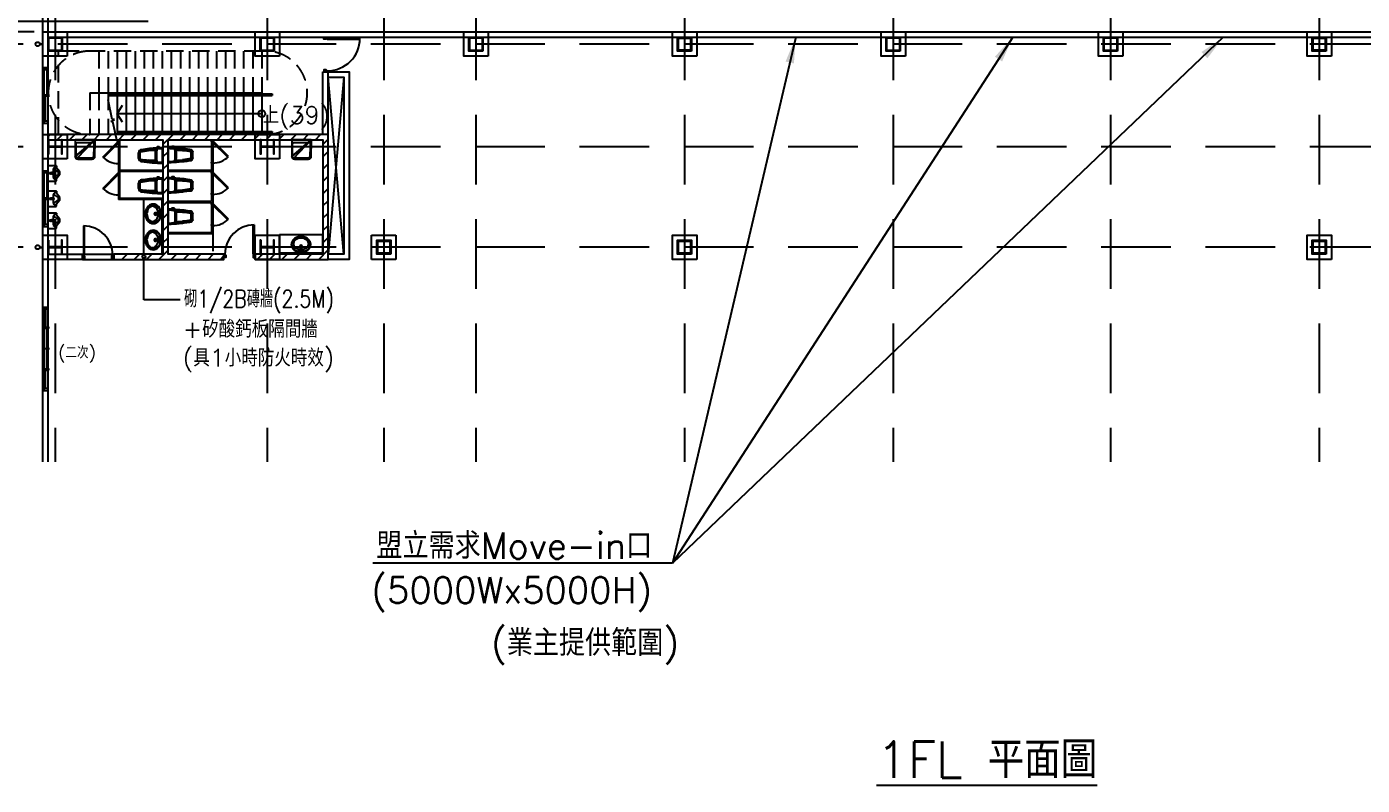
# Model space of a CAD drawing. Extents: x 0 to 210250, y -124674 to 148500.
# Drawn here: x 38966 to 77372, y 53700 to 75511 of the extents above; entities that cross this region are included whole.
import ezdxf

# ---------------------------------------------------------------- set-up
doc = ezdxf.new("R2010")
doc.units = 0
doc.header["$LTSCALE"] = 400
doc.header["$PDSIZE"] = 2
for name, pattern in [('CEN', [17, 15, -1, 0, -1]), ('HIDDEN', [9.525, 6.35, -3.175]), ('HIDDEN2', [0.1875, 0.125, -0.0625]), ('HIDDENX2', [0.75, 0.5, -0.25])]:
    doc.linetypes.add(name, pattern=pattern)
doc.layers.get('0').update_dxf_attribs({"linetype": 'CONTINUOUS'})
doc.layers.get('DEFPOINTS').update_dxf_attribs({"linetype": 'CONTINUOUS'})
for name, color, linetype in [('BFRAME', 6, 'CONTINUOUS'), ('CENTER', 6, 'CEN'), ('COLUMN', 1, 'CONTINUOUS'), ('DE-DOOR', 5, 'CONTINUOUS'), ('DIM', 2, 'CONTINUOUS'), ('DOOR', 3, 'CONTINUOUS'), ('DTOILET', 4, 'CONTINUOUS'), ('NOTE', 6, 'CONTINUOUS'), ('PAINT', 3, 'CONTINUOUS'), ('SECOND', 6, 'CONTINUOUS'), ('STAIR', 3, 'CONTINUOUS'), ('TEXT', 3, 'CONTINUOUS'), ('TOILET', 5, 'CONTINUOUS'), ('WALL', 2, 'CONTINUOUS'), ('WALL2', 6, 'CONTINUOUS'), ('WINDOW', 3, 'CONTINUOUS'), ('WINDOWP', 4, 'CONTINUOUS')]:
    doc.layers.add(name, color=color, linetype=linetype)
doc.styles.add('AEH', font='SIMPLEX', dxfattribs={"bigfont": 'AE.SHX'})
doc.styles.add('CHINA', font='romans.shx', dxfattribs={"bigfont": 'chineset.shx'})
doc.styles.add('CHINESET', font='romans.shx', dxfattribs={"bigfont": 'chineset.shx'})
doc.styles.add('ROMANS', font='romans.shx', dxfattribs={"width": 0.8})
doc.styles.get("Standard").update_dxf_attribs({"font": 'ISOCP.SHX', "bigfont": 'CHINESET.SHX'})
doc.dimstyles.new('AM_ISO', dxfattribs={"dimscale": 300, "dimtxt": 3.5, "dimasz": 3.5, "dimexe": 1, "dimexo": 1, "dimgap": 1.5, "dimtad": 1, "dimdsep": 46, "dimtxsty": 'Standard', "dimcen": 0, "dimclrd": 256, "dimclre": 256, "dimclrt": 256, "dimadec": 0, "dimazin": 2, "dimtp": 0.1, "dimtm": 0.1, "dimtfac": 0.71, "dimtmove": 0, "dimatfit": 3, "dimfxl": 0, "dimlwd": -1, "dimlwe": -1, "dimarcsym": 0})
doc.dimstyles.new('AM_ISO$7', dxfattribs={"dimscale": 300, "dimtxt": 3.5, "dimasz": 3.5, "dimexe": 1, "dimexo": 1, "dimgap": 1.5, "dimtad": 1, "dimdsep": 46, "dimtxsty": 'Standard', "dimcen": 0, "dimclrd": 256, "dimclre": 256, "dimclrt": 256, "dimadec": 0, "dimazin": 2, "dimtp": 0.1, "dimtm": 0.1, "dimtfac": 0.71, "dimtmove": 0, "dimatfit": 3, "dimfxl": 0, "dimlwd": -1, "dimlwe": -1, "dimarcsym": 0})

# ---------------------------------------------------------------- blocks, each defined once
blk = doc.blocks.new('*D104')
at = {"layer": 'DEFPOINTS', "color": 0, "transparency": 16777216}
for p in [(42709, 75661), (33651, 75361), (39434, 75361)]:
    blk.add_point(p, dxfattribs=at)
at = {"layer": 'DIM', "linetype": 'ByBlock', "transparency": 16777216}
for p, q in [((33651, 76411), (33651, 77161)), ((42459, 75661), (33401, 75661)), ((33651, 75661), (33651, 75361)), ((39184, 75361), (33401, 75361)), ((33651, 74611), (33651, 71126))]:
    blk.add_line(p, q, dxfattribs=at)
at = {"layer": 'DIM', "transparency": 16777216}
for points in [[(33526, 76411), (33776, 76411), (33651, 75661)], [(33526, 74611), (33776, 74611), (33651, 75361)]]:
    blk.add_solid(points, dxfattribs=at)
at = {"layer": 'DIM', "transparency": 16777216, "insert": (32854, 72493), "char_height": 750, "attachment_point": 5, "rotation": 90, "style": 'ROMANS'}
blk.add_mtext('(300)', dxfattribs=at)
blk = doc.blocks.new('T011-A')
at = {"layer": 'DTOILET'}
for p, q in [((21.7, -1.6), (21.7, 0)), ((23.3, 0), (23.3, -1.6)), ((4, -20.5), (0, -20.5)), ((4, -20.5), (8, -15.7)), ((4, -23.5), (4, -20.5)), ((8.9, -15), (19.3, -30)), ((34.7, -14.6), (10.3, -14.6)), ((19.3, -30), (25.8, -30)), ((21.1, -10), (21.1, -11.6)), ((21.1, -11.6), (24.2, -11.6)), ((21.5, -11.6), (21.5, -10.2)), ((21.5, -12.9), (21.5, -11.6)), ((23.7, -12.9), (21.5, -12.9)), ((23.3, -1.4), (21.7, -1.4)), ((23.3, -1.6), (21.7, -1.6)), ((23.3, -3.4), (21.7, -3.4)), ((21.7, -3.4), (21.7, -5.7)), ((21.7, -3.7), (23.3, -3.7)), ((21.8, -12.9), (21.8, -11.6)), ((22, -3.4), (22, -1.6)), ((22, -10.4), (22, -11.6)), ((22.3, -11.6), (22.3, -12.9)), ((22.6, -11.6), (22.6, -10.5)), ((22.8, -12.9), (22.8, -11.6)), ((23, -1.6), (23, -3.4)), ((23.2, -10.4), (23.2, -11.6)), ((23.3, -5.7), (23.3, -3.4)), ((23.4, -12.9), (23.4, -11.6)), ((23.7, -11.6), (23.7, -10.1)), ((23.7, -11.6), (23.7, -12.9)), ((24.2, -11.6), (24.2, -9.8)), ((25.8, -30), (36.2, -15)), ((41, -20.5), (37, -15.7)), ((41, -23.5), (41, -20.5)), ((41, -20.5), (45, -20.5))]:
    blk.add_line(p, q, dxfattribs=at)
for radius in [2.44, 1.05]:
    blk.add_circle((22.5, -8), radius, dxfattribs=at)
for centre, radius, start, end in [((10.3, -17.6), 3, 90, 139.9794), ((22.5, -14.6), 2.6, 180.1003, 359.8997), ((22.5, -14.6), 1.38, 180.1887, 359.8113), ((34.7, -17.6), 3, 40.0206, 90)]:
    blk.add_arc(centre, radius, start, end, dxfattribs=at)
at = {"layer": 'TOILET'}
for p, q in [((0, 0), (0, -22.5)), ((0, 0), (45, 0)), ((45, 0), (45, -22.5)), ((1, -23.5), (4, -23.5)), ((4.5, -23.1), (4, -23.5)), ((18.5, -33), (5.7, -23.2)), ((18.5, -33), (26.6, -33)), ((26.6, -33), (39.3, -23.2)), ((40.4, -23.1), (41, -23.5)), ((44, -23.5), (41, -23.5))]:
    blk.add_line(p, q, dxfattribs=at)
for centre, start, end in [((1, -22.5), 180, 270), ((5.1, -24), 52.5266, 121.5331), ((39.9, -24), 58.4311, 127.6526), ((44, -22.5), 270, 0)]:
    blk.add_arc(centre, 1, start, end, dxfattribs=at)
blk = doc.blocks.new('*U172')
at = {"layer": 'DE-DOOR', "linetype": 'Continuous'}
for points in [[(5, 50), (5, 47), (2, 47), (2, 44), (-5, 44), (-5, 50)], [(5, -50), (5, -47), (2, -47), (2, -44), (-5, -44), (-5, -50)]]:
    blk.add_lwpolyline(points, close=True, dxfattribs=at)
at = {"layer": 'DOOR', "linetype": 'Continuous'}
for p, q in [((99, 47), (5, 47)), ((5, 47), (5, 44)), ((5, 44), (99, 44))]:
    blk.add_line(p, q, dxfattribs=at)
blk.add_arc((5, 47), 94, 270, 0, dxfattribs=at)
at = {"layer": 'WALL', "linetype": 'Continuous'}
for p, q in [((-7.5, 50), (7.5, 50)), ((-7.5, -50), (7.5, -50))]:
    blk.add_line(p, q, dxfattribs=at)
blk = doc.blocks.new('*U173')
at = {"layer": 'WALL', "linetype": 'Continuous'}
for p, q in [((-7.5, 80), (7.5, 80)), ((-7.5, -80), (7.5, -80))]:
    blk.add_line(p, q, dxfattribs=at)
at = {"layer": 'WINDOW', "linetype": 'Continuous'}
for p, q in [((-4.5, -80), (-4.5, 80)), ((7.5, 74), (-4.5, 74)), ((3.5, 74), (3.5, -4)), ((11.5, 0), (-8.5, 0)), ((-0.5, -74), (-0.5, 4)), ((7.5, -74), (-4.5, -74))]:
    blk.add_line(p, q, dxfattribs=at)
at = {"layer": 'WINDOWP', "linetype": 'Continuous'}
for p, q in [((-7.5, -80), (-7.5, 80)), ((7.5, -80), (7.5, 80))]:
    blk.add_line(p, q, dxfattribs=at)
blk = doc.blocks.new('*U174')
at = {"layer": 'WALL', "linetype": 'Continuous'}
for p, q in [((-7.5, 80), (7.5, 80)), ((-7.5, -80), (7.5, -80))]:
    blk.add_line(p, q, dxfattribs=at)
at = {"layer": 'WINDOW', "linetype": 'Continuous'}
for p, q in [((-4.5, -80), (-4.5, 80)), ((7.5, 74), (-4.5, 74)), ((3.5, 74), (3.5, -4)), ((11.5, 0), (-8.5, 0)), ((-0.5, -74), (-0.5, 4)), ((7.5, -74), (-4.5, -74))]:
    blk.add_line(p, q, dxfattribs=at)
at = {"layer": 'WINDOWP', "linetype": 'Continuous'}
for p, q in [((-7.5, -80), (-7.5, 80)), ((7.5, -80), (7.5, 80))]:
    blk.add_line(p, q, dxfattribs=at)
blk = doc.blocks.new('T007-A')
at = {"layer": 'DTOILET'}
for p, q in [((1.2, 40.5), (0.2, 43.4)), ((1, 39.9), (1, 3)), ((17.8, 40), (20, 42.1)), ((21.8, 39.9), (42, 39.1)), ((21.9, 40.4), (21.9, 39.9)), ((22.4, 40.9), (42, 40.1)), ((1.2, 2.5), (0.2, -0.3)), ((17.8, 3), (20, 0.9)), ((21.8, 3), (42, 3.9)), ((21.9, 2.5), (21.9, 3)), ((22.4, 2), (42, 2.9)), ((22.7, 35.7), (41.7, 34.9)), ((22.7, 7.2), (41.7, 8.1)), ((66, 30.6), (66, 12.3)), ((67, 29.6), (67, 13.3)), ((68, 29.6), (68, 13.3))]:
    blk.add_line(p, q, dxfattribs=at)
for centre, radius, start, end in [((2, 39.9), 1, 88.346, 180), ((-11.7, -432.9), 474, 86.5159, 88.346), ((17.1, 39.2), 1, 5.8406, 86.5159), ((-156.6, 21.5), 175.6, 354.1594, 5.8406), ((-11.7, -432.9), 476, 81.1939, 86.1869), ((-156.6, 21.5), 177.8, 353.3507, 6.6493), ((21.8, 39.4), 0.5, 87.5258, 185.7535), ((-156.6, 21.5), 178.8, 354.2465, 5.7535), ((22.4, 40.4), 0.5, 87.5258, 180), ((-11.7, -432.9), 475, 81.1939, 83.5149), ((2, 3), 1, 180, 271.654), ((-11.7, 475.9), 474, 271.654, 273.4841), ((17.1, 3.7), 1, 273.4841, 354.1594), ((-11.7, 475.9), 476, 273.8131, 278.8061), ((21.8, 3.5), 0.5, 174.2465, 272.4742), ((22.4, 2.5), 0.5, 180, 272.4742), ((22.7, 35.2), 0.5, 87.5258, 184.3804), ((-156.6, 21.5), 179.3, 355.6196, 4.3804), ((22.7, 7.7), 0.5, 175.6196, 272.4742), ((-11.7, -432.9), 470.8, 80.6104, 83.4971), ((-11.7, 475.9), 470.8, 276.5029, 279.3896), ((-11.7, 475.9), 475, 276.4851, 278.8061), ((60, 29.6), 7, 0, 81.1939), ((60, 13.3), 7, 278.8061, 0), ((60, 29.6), 8, 0, 81.1939), ((60, 13.3), 8, 278.8061, 0), ((65, 30.6), 1, 0, 80.6104), ((65, 12.3), 1, 279.3896, 0)]:
    blk.add_arc(centre, radius, start, end, dxfattribs=at)
at = {"layer": 'TOILET'}
for p, q in [((0, 42.9), (0, 0)), ((11, 0.1), (11, -2.9)), ((12, 1.1), (15.5, 1.1)), ((16.5, 0.1), (16.5, -2.9)), ((70.5, 29.5), (70.5, 13.5)), ((12, -3.9), (15.5, -3.9))]:
    blk.add_line(p, q, dxfattribs=at)
for centre, radius, start, end in [((1, 42.9), 1, 88.4768, 180), ((-11.7, -432.9), 477, 81.179, 88.4768), ((61.5, 29.5), 9, 0, 90), ((12, 0.1), 1, 90, 180), ((15.5, 0.1), 1, 0, 90), ((-11.7, 475.9), 477, 273.3834, 278.821), ((61.5, 13.5), 9, 270, 0), ((1, 0), 1, 179.9986, 271.5232), ((-11.7, 475.9), 477, 271.5232, 272.7219), ((12, -2.9), 1, 180, 270), ((15.5, -2.9), 1, 270, 0)]:
    blk.add_arc(centre, radius, start, end, dxfattribs=at)
blk = doc.blocks.new('*U171')
at = {"layer": 'DE-DOOR', "linetype": 'Continuous'}
for points in [[(-45, 5), (-42, 5), (-42, 2), (-39, 2), (-39, -5), (-45, -5)], [(45, 5), (42, 5), (42, 2), (39, 2), (39, -5), (45, -5)]]:
    blk.add_lwpolyline(points, close=True, dxfattribs=at)
at = {"layer": 'DOOR', "linetype": 'Continuous'}
for p, q in [((-42, 89), (-42, 5)), ((-39, 5), (-39, 89)), ((-45, 7.5), (-42, 7.5)), ((-42, 5), (-39, 5)), ((-39, 7.5), (45, 7.5)), ((-45, -7.5), (45, -7.5))]:
    blk.add_line(p, q, dxfattribs=at)
blk.add_arc((-42, 5), 84, 0, 90, dxfattribs=at)
at = {"layer": 'WALL', "linetype": 'Continuous'}
for p, q in [((-45, -7.5), (-45, 7.5)), ((45, -7.5), (45, 7.5))]:
    blk.add_line(p, q, dxfattribs=at)
blk = doc.blocks.new('*U184')
at = {"layer": 'DE-DOOR', "linetype": 'Continuous'}
for points in [[(-45, 7.5), (-42, 7.5), (-42, 4.5), (-39, 4.5), (-39, -2.5), (-45, -2.5)], [(45, 7.5), (42, 7.5), (42, 4.5), (39, 4.5), (39, -2.5), (45, -2.5)]]:
    blk.add_lwpolyline(points, close=True, dxfattribs=at)
at = {"layer": 'DOOR', "linetype": 'Continuous'}
for p, q in [((39, 7.5), (39, 91.5)), ((42, 91.5), (42, 7.5)), ((42, 7.5), (39, 7.5))]:
    blk.add_line(p, q, dxfattribs=at)
blk.add_arc((42, 7.5), 84, 90, 180, dxfattribs=at)
at = {"layer": 'WALL', "linetype": 'Continuous'}
for p, q in [((-45, -7.5), (-45, 7.5)), ((45, -7.5), (45, 7.5))]:
    blk.add_line(p, q, dxfattribs=at)
blk = doc.blocks.new('WASH22')
at = {"layer": 'TOILET', "elevation": 0}
blk.add_lwpolyline([(-20.3, -53.3, -0.414214), (-25.4, -48.3), (-25.4, -12.7, -0.414214), (-20.3, -7.6), (20.3, -7.6, -0.414214), (25.4, -12.7), (25.4, -48.3, -0.414214), (20.3, -53.3)], format="xyb", close=True, dxfattribs=at)
at = {"layer": 'BFRAME', "color": 5}
mesh = blk.add_polyface(dxfattribs=at)
corners = [(24.1, -54.9, 0), (27.9, 0, 0), (-24.1, -54.9, 0), (27.9, 0, 0), (-27.9, -48.3, 0), (-24.1, -54.9, 0), (24.1, -54.9, 0), (26.9, -52.1, 0), (27.9, 0, 0), (-24.1, -54.9, 0), (20.3, -55.9, 0), (24.1, -54.9, 0), (-24.1, -54.9, 0), (-20.3, -55.9, 0), (20.3, -55.9, 0), (-27.9, -48.3, 0), (-26.9, -52.1, 0), (-24.1, -54.9, 0), (27.9, 0, 0), (-27.9, 0, 0), (-27.9, -48.3, 0), (26.9, -52.1, 0), (27.9, -48.3, 0), (27.9, 0, 0)]
mesh.append_faces([[corners[k] for k in face] for face in [(0, 1, 2), (3, 4, 5)]], dxfattribs={"vtx0": -1, "vtx1": -1, "vtx2": -1, "color": 5})
mesh.append_faces([[corners[k] for k in face] for face in [(9, 10, 11)]], dxfattribs={"vtx0": -1, "vtx2": -1, "color": 5})
mesh.append_faces([[corners[k] for k in face] for face in [(6, 7, 8)]], dxfattribs={"vtx1": -1, "vtx2": -1, "color": 5})
mesh.append_faces([[corners[k] for k in face] for face in [(12, 13, 14), (15, 16, 17), (18, 19, 20), (21, 22, 23)]], dxfattribs={"vtx2": -1, "color": 5})
blk = doc.blocks.new('*X185')
at = {"layer": 'WALL2', "color": 0}
for p, q in [((53710.5, 4845.7), (53715.9, 4851.1)), ((53736.3, 4836.1), (53751.3, 4851.1)), ((53771.6, 4836.1), (53786.6, 4851.1)), ((53807, 4836.1), (53822, 4851.1)), ((53842.3, 4836.1), (53857.3, 4851.1)), ((53877.7, 4836.1), (53892.7, 4851.1)), ((53913.1, 4836.1), (53928.1, 4851.1)), ((53948.4, 4836.1), (53963.4, 4851.1)), ((53983.8, 4836.1), (53998.8, 4851.1)), ((54019.1, 4836.1), (54034.1, 4851.1)), ((54040.5, 4822.1), (54069.5, 4851.1)), ((54089.8, 4836.1), (54104.8, 4851.1)), ((54125.2, 4836.1), (54140.2, 4851.1)), ((54160.5, 4836.1), (54175.5, 4851.1)), ((54195.9, 4836.1), (54210.9, 4851.1)), ((54231.3, 4836.1), (54246.3, 4851.1)), ((54266.6, 4836.1), (54281.6, 4851.1)), ((54302, 4836.1), (54317, 4851.1)), ((54337.3, 4836.1), (54352.3, 4851.1)), ((54372.7, 4836.1), (54387.7, 4851.1)), ((54408, 4836.1), (54423, 4851.1)), ((54443.4, 4836.1), (54458.4, 4851.1)), ((54478.7, 4836.1), (54493.7, 4851.1)), ((54040.5, 4786.8), (54055.5, 4801.8)), ((54500.5, 4822.5), (54515.5, 4837.5)), ((54500.5, 4787.1), (54515.5, 4802.1)), ((54040.5, 4751.4), (54055.5, 4766.4)), ((54500.5, 4751.8), (54515.5, 4766.8)), ((54040.5, 4716), (54055.5, 4731)), ((54500.5, 4716.4), (54515.5, 4731.4)), ((54040.5, 4680.7), (54055.5, 4695.7)), ((54500.5, 4681.1), (54515.5, 4696.1)), ((54040.5, 4645.3), (54055.5, 4660.3)), ((54500.5, 4645.7), (54515.5, 4660.7)), ((54040.5, 4610), (54055.5, 4625)), ((54500.5, 4610.4), (54515.5, 4625.4)), ((54040.5, 4574.6), (54055.5, 4589.6)), ((54500.5, 4575), (54515.5, 4590)), ((54040.5, 4539.3), (54055.5, 4554.3)), ((54500.5, 4539.6), (54515.5, 4554.6)), ((53899, 4503.8), (53902.3, 4507.1)), ((53922.6, 4492.1), (53937.6, 4507.1)), ((53958, 4492.1), (53973, 4507.1)), ((53993.3, 4492.1), (54008.3, 4507.1)), ((54028.7, 4492.1), (54055.5, 4518.9)), ((54064, 4492.1), (54079, 4507.1)), ((54099.4, 4492.1), (54114.4, 4507.1)), ((54134.7, 4492.1), (54149.7, 4507.1)), ((54170.1, 4492.1), (54185.1, 4507.1)), ((54205.5, 4492.1), (54215.5, 4502.1)), ((54311.5, 4492.1), (54326.5, 4507.1)), ((54346.9, 4492.1), (54361.9, 4507.1)), ((54382.2, 4492.1), (54397.2, 4507.1)), ((54417.6, 4492.1), (54432.6, 4507.1)), ((54452.9, 4492.1), (54467.9, 4507.1)), ((54488.3, 4492.1), (54515.5, 4519.3))]:
    blk.add_line(p, q, dxfattribs=at)
blk = doc.blocks.new('A$C69EB054D')
at = {"layer": 'CENTER', "linetype": 'HIDDENX2'}
for p, q in [((1363, 4191.3), (1363, 1093.6)), ((1973, 4191.3), (1973, 1093.6)), ((2308, 4191.3), (2308, 1093.6)), ((2573, 4191.3), (2573, 1093.6)), ((3173, 4191.3), (3173, 1093.6)), ((3773, 4191.3), (3773, 1093.6)), ((4398, 4191.3), (4398, 1093.6)), ((4998, 4191.3), (4998, 1093.6)), ((7571, 2294.5), (612.2, 2294.5)), ((7571, 1999.5), (612.2, 1999.5)), ((7571, 1710.5), (612.2, 1710.5))]:
    blk.add_line(p, q, dxfattribs=at)
at = {"layer": 'COLUMN', "color": 2, "linetype": 'Continuous'}
for points in [[(1398, 2259.5), (1328, 2259.5), (1328, 2329.5), (1398, 2329.5), (1398, 2259.5)], [(2008, 2259.5), (1938, 2259.5), (1938, 2329.5), (2008, 2329.5), (2008, 2259.5)], [(2608, 2259.5), (2538, 2259.5), (2538, 2329.5), (2608, 2329.5), (2608, 2259.5)], [(3208, 2259.5), (3138, 2259.5), (3138, 2329.5), (3208, 2329.5), (3208, 2259.5)], [(3808, 2259.5), (3738, 2259.5), (3738, 2329.5), (3808, 2329.5), (3808, 2259.5)], [(4433, 2259.5), (4363, 2259.5), (4363, 2329.5), (4433, 2329.5), (4433, 2259.5)], [(5033, 2259.5), (4963, 2259.5), (4963, 2329.5), (5033, 2329.5), (5033, 2259.5)], [(1398, 1964.5), (1328, 1964.5), (1328, 2034.5), (1398, 2034.5), (1398, 1964.5)], [(2008, 1964.5), (1938, 1964.5), (1938, 2034.5), (2008, 2034.5), (2008, 1964.5)], [(1398, 1675.5), (1328, 1675.5), (1328, 1745.5), (1398, 1745.5), (1398, 1675.5)], [(2008, 1675.5), (1938, 1675.5), (1938, 1745.5), (2008, 1745.5), (2008, 1675.5)], [(3208, 1675.5), (3138, 1675.5), (3138, 1745.5), (3208, 1745.5), (3208, 1675.5)], [(5033, 1675.5), (4963, 1675.5), (4963, 1745.5), (5033, 1745.5), (5033, 1675.5)]]:
    blk.add_lwpolyline(points, dxfattribs=at)
at = {"layer": 'COLUMN', "linetype": 'Continuous'}
for points in [[(1383, 2274.5), (1343, 2274.5), (1343, 2314.5), (1383, 2314.5)], [(1381, 2276.5), (1345, 2276.5), (1345, 2312.5), (1381, 2312.5)], [(1993, 2274.5), (1953, 2274.5), (1953, 2314.5), (1993, 2314.5)], [(1991, 2276.5), (1955, 2276.5), (1955, 2312.5), (1991, 2312.5)], [(2593, 2274.5), (2553, 2274.5), (2553, 2314.5), (2593, 2314.5)], [(2591, 2276.5), (2555, 2276.5), (2555, 2312.5), (2591, 2312.5)], [(3193, 2274.5), (3153, 2274.5), (3153, 2314.5), (3193, 2314.5)], [(3190.2, 2277.3), (3155.8, 2277.3), (3155.8, 2311.7), (3190.2, 2311.7)], [(3793, 2274.5), (3753, 2274.5), (3753, 2314.5), (3793, 2314.5)], [(3791, 2276.5), (3755, 2276.5), (3755, 2312.5), (3791, 2312.5)], [(4418, 2274.5), (4378, 2274.5), (4378, 2314.5), (4418, 2314.5)], [(4416, 2276.5), (4380, 2276.5), (4380, 2312.5), (4416, 2312.5)], [(5018, 2274.5), (4978, 2274.5), (4978, 2314.5), (5018, 2314.5)], [(5015.2, 2277.3), (4980.8, 2277.3), (4980.8, 2311.7), (5015.2, 2311.7)], [(2328, 1690.5), (2288, 1690.5), (2288, 1730.5), (2328, 1730.5)], [(3193, 1690.5), (3153, 1690.5), (3153, 1730.5), (3193, 1730.5)], [(5018, 1690.5), (4978, 1690.5), (4978, 1730.5), (5018, 1730.5)], [(2325.2, 1693.3), (2290.8, 1693.3), (2290.8, 1727.7), (2325.2, 1727.7)], [(3190.2, 1693.3), (3155.8, 1693.3), (3155.8, 1727.7), (3190.2, 1727.7)], [(5015.2, 1693.3), (4980.8, 1693.3), (4980.8, 1727.7), (5015.2, 1727.7)]]:
    blk.add_lwpolyline(points, close=True, dxfattribs=at)
at = {"layer": 'COLUMN'}
for points in [[(1345.1, 2019.5), (1343, 2019.5), (1343, 1979.5), (1345.1, 1979.5), (1345.1, 1998.9), (1380.9, 1998.9), (1380.9, 1979.5), (1383, 1979.5), (1383, 2019.5), (1380.9, 2019.5), (1380.9, 2000.2), (1345.1, 2000.2), (1345.1, 2019.5)], [(1955.1, 2019.5), (1953, 2019.5), (1953, 1979.5), (1955.1, 1979.5), (1955.1, 1998.9), (1990.9, 1998.9), (1990.9, 1979.5), (1993, 1979.5), (1993, 2019.5), (1990.9, 2019.5), (1990.9, 2000.2), (1955.1, 2000.2), (1955.1, 2019.5)], [(1345.1, 1730.5), (1343, 1730.5), (1343, 1690.5), (1345.1, 1690.5), (1345.1, 1709.9), (1380.9, 1709.9), (1380.9, 1690.5), (1383, 1690.5), (1383, 1730.5), (1380.9, 1730.5), (1380.9, 1711.2), (1345.1, 1711.2), (1345.1, 1730.5)], [(1955.1, 1730.5), (1953, 1730.5), (1953, 1690.5), (1955.1, 1690.5), (1955.1, 1709.9), (1990.9, 1709.9), (1990.9, 1690.5), (1993, 1690.5), (1993, 1730.5), (1990.9, 1730.5), (1990.9, 1711.2), (1955.1, 1711.2), (1955.1, 1730.5)]]:
    blk.add_lwpolyline(points, dxfattribs=at)
at = {"layer": 'COLUMN', "color": 9, "linetype": 'HIDDEN'}
blk.add_lwpolyline([(2343, 1675.5), (2273, 1675.5), (2273, 1745.5), (2343, 1745.5), (2343, 1675.5)], dxfattribs=at)
at = {"layer": 'DE-DOOR', "linetype": 'Continuous'}
for points in [[(1545, 2018), (1545, 2015), (1548, 2015), (1548, 2012), (1548, 2012), (1548, 2018)], [(1816, 2019.5), (1816, 2016.5), (1813, 2016.5), (1813, 2013.5), (1813, 2013.5), (1813, 2019.5)], [(1545, 1948), (1545, 1951), (1548, 1951), (1548, 1954), (1548, 1954), (1548, 1948)], [(1545, 1928), (1545, 1925), (1548, 1925), (1548, 1922), (1548, 1922), (1548, 1928)], [(1816, 1949.5), (1816, 1952.5), (1813, 1952.5), (1813, 1955.5), (1813, 1955.5), (1813, 1949.5)], [(1816, 1929.5), (1816, 1926.5), (1813, 1926.5), (1813, 1923.5), (1813, 1923.5), (1813, 1929.5)], [(1545, 1858), (1545, 1861), (1548, 1861), (1548, 1864), (1548, 1864), (1548, 1858)], [(1816, 1859.5), (1816, 1862.5), (1813, 1862.5), (1813, 1865.5), (1813, 1865.5), (1813, 1859.5)], [(1816, 1839.5), (1816, 1836.5), (1813, 1836.5), (1813, 1833.5), (1813, 1833.5), (1813, 1839.5)], [(1816, 1769.5), (1816, 1772.5), (1813, 1772.5), (1813, 1775.5), (1813, 1775.5), (1813, 1769.5)]]:
    blk.add_lwpolyline(points, close=True, dxfattribs=at)
at = {"layer": 'DEFPOINTS', "color": 3, "linetype": 'Continuous'}
for p, q in [((1618.2, 1558.9), (1618.2, 1683.3)), ((1722.6, 1558.9), (1618.2, 1558.9))]:
    blk.add_line(p, q, dxfattribs=at)
at = {"layer": 'DIM', "linetype": 'Continuous'}
blk.add_circle((1618.2, 1683.3), 5, dxfattribs=at)
at = {"layer": 'DOOR', "linetype": 'Continuous'}
for p, q in [((1499.8, 1969.8), (1545, 2015)), ((1547.2, 2012.9), (1501.9, 1967.7)), ((1545, 2018), (1545, 2015)), ((1545, 2015), (1547.2, 2012.9)), ((1545, 2010.8), (1545, 1948)), ((1548, 2018), (1548, 1948)), ((1813, 2019.5), (1813, 1949.5)), ((1816, 2016.5), (1813.9, 2014.4)), ((1813.9, 2014.4), (1859.2, 1969.2)), ((1816, 2019.5), (1816, 2016.5)), ((1861.3, 1971.3), (1816, 2016.5)), ((1816, 2012.3), (1816, 1949.5)), ((1499.8, 1879.8), (1545, 1925)), ((1547.2, 1922.9), (1501.9, 1877.7)), ((1545, 1928), (1545, 1925)), ((1545, 1925), (1547.2, 1922.9)), ((1545, 1920.8), (1545, 1858)), ((1548, 1928), (1548, 1858)), ((1813, 1929.5), (1813, 1859.5)), ((1816, 1926.5), (1813.9, 1924.4)), ((1813.9, 1924.4), (1859.2, 1879.2)), ((1816, 1929.5), (1816, 1926.5)), ((1861.3, 1881.3), (1816, 1926.5)), ((1816, 1922.3), (1816, 1859.5)), ((1813, 1839.5), (1813, 1769.5)), ((1816, 1836.5), (1813.9, 1834.4)), ((1813.9, 1834.4), (1859.2, 1789.2)), ((1816, 1839.5), (1816, 1836.5)), ((1861.3, 1791.3), (1816, 1836.5)), ((1816, 1832.3), (1816, 1769.5))]:
    blk.add_line(p, q, dxfattribs=at)
for centre, start, end in [((1545, 2015), 225, 270), ((1816, 2016.5), 270, 315), ((1545, 1925), 225, 270), ((1816, 1926.5), 270, 315), ((1816, 1836.5), 270, 315)]:
    blk.add_arc(centre, 64, start, end, dxfattribs=at)
at = {"layer": 'DTOILET'}
for p, q in [((1651, 1831.7), (1653, 1823.6)), ((1653.4, 1808.1), (1664.5, 1808.9)), ((1659.5, 1813.9), (1659.5, 1808.5)), ((1664.5, 1813.9), (1659.5, 1813.9)), ((1664.5, 1811.4), (1659.5, 1811.4)), ((1660.3, 1809.7), (1663.8, 1813.2)), ((1660.3, 1813.2), (1663.8, 1809.7)), ((1662, 1813.9), (1662, 1808.9)), ((1664.5, 1813.9), (1664.5, 1798.9)), ((1653, 1789.3), (1651, 1781.2)), ((1653.4, 1804.8), (1664.5, 1803.9)), ((1659.5, 1804.3), (1659.5, 1798.9)), ((1664.5, 1801.4), (1659.5, 1801.4)), ((1664.5, 1798.9), (1659.5, 1798.9)), ((1660.3, 1799.7), (1663.8, 1803.2)), ((1660.3, 1803.2), (1663.8, 1799.7)), ((1662, 1803.9), (1662, 1798.9)), ((1651, 1756.6), (1653, 1748.6)), ((1653.4, 1733), (1664.5, 1733.9)), ((1653.4, 1729.8), (1664.5, 1728.9)), ((1664.5, 1738.9), (1659.5, 1738.9)), ((1659.5, 1738.9), (1659.5, 1733.5)), ((1664.5, 1736.4), (1659.5, 1736.4)), ((1659.5, 1729.3), (1659.5, 1723.9)), ((1660.3, 1738.2), (1663.8, 1734.6)), ((1660.3, 1734.6), (1663.8, 1738.2)), ((1662, 1738.9), (1662, 1733.9)), ((1662, 1728.9), (1662, 1723.9)), ((1664.5, 1738.9), (1664.5, 1723.9)), ((1653, 1714.3), (1651, 1706.2)), ((1664.5, 1726.4), (1659.5, 1726.4)), ((1664.5, 1723.9), (1659.5, 1723.9)), ((1660.3, 1728.2), (1663.8, 1724.6)), ((1660.3, 1724.6), (1663.8, 1728.2)), ((2053, 1710.5), (2044.9, 1712.5)), ((2062.6, 1699), (2062.6, 1704)), ((2068, 1704), (2062.6, 1704)), ((2067.6, 1701.5), (2062.6, 1701.5)), ((2077.6, 1699), (2062.6, 1699)), ((2066.9, 1703.3), (2063.4, 1699.8)), ((2063.4, 1703.3), (2066.9, 1699.8)), ((2065.1, 1699), (2065.1, 1704)), ((2068.5, 1710.2), (2067.6, 1699)), ((2071.8, 1710.2), (2072.6, 1699)), ((2077.6, 1704), (2072.2, 1704)), ((2077.6, 1701.5), (2072.6, 1701.5)), ((2076.9, 1703.3), (2073.4, 1699.8)), ((2073.4, 1703.3), (2076.9, 1699.8)), ((2075.1, 1699), (2075.1, 1704)), ((2077.6, 1699), (2077.6, 1704)), ((2095.4, 1712.5), (2087.3, 1710.5))]:
    blk.add_line(p, q, dxfattribs=at)
for points in [[(1623.7, 1806.4, 0.082174), (1625.5, 1796, 0.090171), (1630.1, 1787.7, 0.104396), (1637.2, 1782, 0.117296), (1645, 1780.1, 0.117296), (1652.8, 1782, 0.104396), (1660, 1787.7, 0.090171), (1664.6, 1796, 0.082174), (1666.3, 1806.4, 0.082174), (1664.6, 1816.8, 0.090171), (1660, 1825.2, 0.104396), (1652.8, 1830.9, 0.117296), (1645, 1832.7, 0.117296), (1637.2, 1830.9, 0.104396), (1630.1, 1825.2, 0.090171), (1625.5, 1816.8, 0.082174)], [(1623.7, 1731.4, 0.082174), (1625.5, 1721, 0.090171), (1630.1, 1712.7, 0.104396), (1637.2, 1707, 0.117296), (1645, 1705.1, 0.117296), (1652.8, 1707, 0.104396), (1660, 1712.7, 0.090171), (1664.6, 1721, 0.082174), (1666.3, 1731.4, 0.082174), (1664.6, 1741.8, 0.090171), (1660, 1750.1, 0.104396), (1652.8, 1755.9, 0.117296), (1645, 1757.7, 0.117296), (1637.2, 1755.9, 0.104396), (1630.1, 1750.1, 0.090171), (1625.5, 1741.8, 0.082174)], [(2070.1, 1739.8, 0.082174), (2059.7, 1738.1, 0.090171), (2051.4, 1733.5, 0.104396), (2045.7, 1726.3, 0.117296), (2043.8, 1718.5, 0.117296), (2045.7, 1710.7, 0.104396), (2051.4, 1703.6, 0.090171), (2059.7, 1699, 0.082174), (2070.1, 1697.2, 0.082174), (2080.5, 1699, 0.090171), (2088.9, 1703.6, 0.104396), (2094.6, 1710.7, 0.117296), (2096.4, 1718.5, 0.117296), (2094.6, 1726.3, 0.104396), (2088.9, 1733.5, 0.090171), (2080.5, 1738.1, 0.082174)]]:
    blk.add_lwpolyline(points, format="xyb", close=True, dxfattribs=at)
for points in [[(1659, 1808.5, 0.056073), (1657.8, 1815.1, 0.084248), (1654.3, 1822, 0.106469), (1648.9, 1826.9, 0.130159), (1643, 1828.4, 0.130159), (1637.2, 1826.9, 0.106469), (1631.7, 1822, 0.084248), (1628.3, 1815.1, 0.073281), (1627, 1806.4, 0.073281)], [(1627, 1806.4, 0.073281), (1628.3, 1797.7, 0.084248), (1631.7, 1790.9, 0.106469), (1637.2, 1786, 0.130159), (1643, 1784.4, 0.130159), (1648.9, 1786, 0.106469), (1654.3, 1790.9, 0.084248), (1657.8, 1797.7, 0.056073), (1659, 1804.4, 0.073281)], [(1659, 1733.5, 0.056073), (1657.8, 1740.1, 0.084248), (1654.3, 1747, 0.106469), (1648.9, 1751.9, 0.130159), (1643, 1753.4, 0.130159), (1637.2, 1751.9, 0.106469), (1631.7, 1747, 0.084248), (1628.3, 1740.1, 0.073281), (1627, 1731.4, 0.073281)], [(1627, 1731.4, 0.073281), (1628.3, 1722.7, 0.084248), (1631.7, 1715.8, 0.106469), (1637.2, 1711, 0.130159), (1643, 1709.4, 0.130159), (1648.9, 1711, 0.106469), (1654.3, 1715.8, 0.084248), (1657.8, 1722.7, 0.056073), (1659, 1729.3, 0.073281)], [(2070.1, 1736.5, 0.073281), (2061.4, 1735.3, 0.084248), (2054.6, 1731.9, 0.106469), (2049.7, 1726.4, 0.130159), (2048.1, 1720.5, 0.130159), (2049.7, 1714.7, 0.106469), (2054.6, 1709.2, 0.084248), (2061.4, 1705.8, 0.056073), (2068.1, 1704.6, 0.073281)], [(2072.2, 1704.6, 0.056073), (2078.8, 1705.8, 0.084248), (2085.7, 1709.2, 0.106469), (2090.6, 1714.7, 0.130159), (2092.1, 1720.5, 0.130159), (2090.6, 1726.4, 0.106469), (2085.7, 1731.9, 0.084248), (2078.8, 1735.3, 0.073281), (2070.1, 1736.5, 0.073281)]]:
    blk.add_lwpolyline(points, format="xyb", dxfattribs=at)
for centre, radius in [((1662, 1811.4), 2.5), ((1662, 1806.3), 1), ((1662, 1801.4), 2.5), ((1662, 1736.4), 2.5), ((1662, 1726.4), 2.5), ((1662, 1731.3), 1), ((2065.1, 1701.5), 2.5), ((2070, 1701.5), 1), ((2075.1, 1701.5), 2.5)]:
    blk.add_circle(centre, radius, dxfattribs=at)
for centre, radius, start, end in [((1651, 1806.4), 3.5, 28.7783, 331.2217), ((1651, 1806.4), 2.5, 39.0728, 320.9272), ((1653.4, 1806.4), 1.63, 90, 270), ((1651, 1731.4), 3.5, 28.7783, 331.2217), ((1651, 1731.4), 2.5, 39.0728, 320.9272), ((1653.4, 1731.4), 1.63, 90, 270), ((2070.1, 1712.5), 3.5, 298.7783, 241.2217), ((2070.1, 1712.5), 2.5, 309.0728, 230.9272), ((2070.1, 1710.2), 1.63, 0, 180)]:
    blk.add_arc(centre, radius, start, end, dxfattribs=at)
at = {"layer": 'PAINT', "linetype": 'Continuous'}
for p, q in [((1318.5, 2295), (1328, 2295)), ((1318.5, 2294), (1328, 2294)), ((2193, 2199.5), (2148, 1690.5)), ((2193, 1690.5), (2148, 2199.5)), ((1527.4, 2077.5), (1515, 2134.5)), ((1522.8, 2071.8), (1533.3, 2077.3)), ((1533.3, 2077.3), (1527.4, 2077.5)), ((1528.7, 2071.5), (1522.8, 2071.8)), ((1541, 2014.5), (1528.7, 2071.5)), ((1318.5, 1711), (1328, 1711)), ((1318.5, 1710), (1328, 1710))]:
    blk.add_line(p, q, dxfattribs=at)
for centre in [(1312.5, 2294.5), (1312.5, 1710.5)]:
    blk.add_circle(centre, 6, dxfattribs=at)
at = {"layer": 'SECOND', "linetype": 'Continuous'}
for p, q in [((1328, 1538.5), (1343, 1538.5)), ((1328, 1298.5), (1328, 1538.5)), ((1331, 1298.5), (1331, 1538.5)), ((1343, 1298.5), (1343, 1538.5)), ((1343, 1532.5), (1331, 1532.5)), ((1335, 1532.5), (1335, 1474.5)), ((1347, 1478.5), (1327, 1478.5)), ((1339, 1354.5), (1339, 1482.5)), ((1347, 1418.5), (1327, 1418.5)), ((1347, 1358.5), (1327, 1358.5)), ((1335, 1304.5), (1335, 1362.5)), ((1328, 1298.5), (1343, 1298.5)), ((1343, 1304.5), (1331, 1304.5))]:
    blk.add_line(p, q, dxfattribs=at)
at = {"layer": 'STAIR', "color": 5, "linetype": 'HIDDEN2'}
for p, q in [((1373, 2034.5), (1373, 2274.5)), ((1957, 2274.5), (1373, 2274.5)), ((1489, 2274.5), (1489, 2154.5)), ((1515, 2274.5), (1515, 2154.5)), ((1541, 2274.5), (1541, 2154.5)), ((1567, 2274.5), (1567, 2154.5)), ((1593, 2274.5), (1593, 2154.5)), ((1619, 2274.5), (1619, 2154.5)), ((1645, 2274.5), (1645, 2154.5)), ((1671, 2274.5), (1671, 2154.5)), ((1697, 2274.5), (1697, 2154.5)), ((1723, 2274.5), (1723, 2154.5)), ((1749, 2274.5), (1749, 2154.5)), ((1775, 2274.5), (1775, 2154.5)), ((1801, 2274.5), (1801, 2154.5)), ((1827, 2274.5), (1827, 2154.5)), ((1853, 2274.5), (1853, 2154.5)), ((1879, 2274.5), (1879, 2154.5)), ((1905, 2274.5), (1905, 2154.5)), ((1931, 2274.5), (1931, 2154.5)), ((1957, 2274.5), (1957, 2154.5)), ((1463, 2154.5), (1515, 2154.5)), ((1463, 2154.5), (1463, 2034.5)), ((1489, 2154.5), (1489, 2034.5)), ((1515, 2154.5), (1515, 2034.5))]:
    blk.add_line(p, q, dxfattribs=at)
at = {"layer": 'STAIR', "linetype": 'Continuous'}
for p, q in [((1515, 2154.5), (1957, 2154.5)), ((1515.7, 2151.5), (1987, 2151.5)), ((1541, 2154.5), (1541, 2151.5)), ((1567, 2154.5), (1567, 2151.5)), ((1593, 2154.5), (1593, 2151.5)), ((1619, 2154.5), (1619, 2151.5)), ((1645, 2154.5), (1645, 2151.5)), ((1671, 2154.5), (1671, 2151.5)), ((1697, 2154.5), (1697, 2151.5)), ((1723, 2154.5), (1723, 2151.5)), ((1749, 2154.5), (1749, 2151.5)), ((1775, 2154.5), (1775, 2151.5)), ((1801, 2154.5), (1801, 2151.5)), ((1827, 2154.5), (1827, 2151.5)), ((1853, 2154.5), (1853, 2151.5)), ((1879, 2154.5), (1879, 2151.5)), ((1905, 2154.5), (1905, 2151.5)), ((1931, 2154.5), (1931, 2151.5)), ((1957, 2154.5), (1957, 2151.5)), ((1987, 2151.5), (1987, 2146.5)), ((1516.8, 2146.5), (1987, 2146.5)), ((1541, 2146.5), (1541, 2043.5)), ((1567, 2146.5), (1567, 2043.5)), ((1593, 2146.5), (1593, 2043.5)), ((1619, 2146.5), (1619, 2043.5)), ((1645, 2146.5), (1645, 2043.5)), ((1671, 2146.5), (1671, 2043.5)), ((1697, 2146.5), (1697, 2043.5)), ((1723, 2146.5), (1723, 2043.5)), ((1749, 2146.5), (1749, 2043.5)), ((1775, 2146.5), (1775, 2043.5)), ((1801, 2146.5), (1801, 2043.5)), ((1827, 2146.5), (1827, 2043.5)), ((1853, 2146.5), (1853, 2043.5)), ((1879, 2146.5), (1879, 2043.5)), ((1905, 2146.5), (1905, 2043.5)), ((1931, 2146.5), (1931, 2043.5)), ((1957, 2146.5), (1957, 2043.5)), ((1957, 2094.5), (1541, 2094.5)), ((1539.1, 2043.5), (1987, 2043.5)), ((1540, 2039.5), (1983, 2039.5)), ((1541, 2039.5), (1541, 2034.5)), ((1567, 2039.5), (1567, 2034.5)), ((1593, 2039.5), (1593, 2034.5)), ((1619, 2039.5), (1619, 2034.5)), ((1645, 2039.5), (1645, 2034.5)), ((1671, 2039.5), (1671, 2034.5)), ((1697, 2039.5), (1697, 2034.5)), ((1723, 2039.5), (1723, 2034.5)), ((1749, 2039.5), (1749, 2034.5)), ((1775, 2039.5), (1775, 2034.5)), ((1801, 2039.5), (1801, 2034.5)), ((1827, 2039.5), (1827, 2034.5)), ((1853, 2039.5), (1853, 2034.5)), ((1879, 2039.5), (1879, 2034.5)), ((1905, 2039.5), (1905, 2034.5)), ((1931, 2039.5), (1931, 2034.5)), ((1957, 2039.5), (1957, 2034.5)), ((1983, 2039.5), (1983, 2034.5)), ((1987, 2043.5), (1987, 2034.5))]:
    blk.add_line(p, q, dxfattribs=at)
blk.add_lwpolyline([(1556.7, 2069.9), (1541, 2094.5), (1556.7, 2119.2)], dxfattribs=at)
blk.add_circle((1957, 2094.5), 10, dxfattribs=at)
at = {"layer": 'STAIR', "linetype": 'HIDDEN2'}
for centre, start, end in [((1463, 2154.5), 90, 270), ((1968, 2154.5), 270, 90)]:
    blk.add_arc(centre, 120, start, end, dxfattribs=at)
at = {"layer": 'TOILET', "linetype": 'Continuous'}
for p, q in [((1548, 1948), (1545, 1948)), ((1548, 1928), (1545, 1928)), ((1813, 1949.5), (1816, 1949.5)), ((1813, 1929.5), (1816, 1929.5)), ((1548, 1858), (1545, 1858)), ((1813, 1859.5), (1816, 1859.5)), ((1813, 1839.5), (1816, 1839.5)), ((1813, 1769.5), (1816, 1769.5))]:
    blk.add_line(p, q, dxfattribs=at)
at = {"layer": 'TOILET'}
for p, q in [((1545, 1948), (1545, 1928)), ((1548, 1948), (1548, 1928)), ((1673, 1931), (1548, 1931)), ((1673, 1928), (1548, 1928)), ((1688, 1932.5), (1813, 1932.5)), ((1688, 1929.5), (1813, 1929.5)), ((1813, 1949.5), (1813, 1929.5)), ((1816, 1949.5), (1816, 1929.5)), ((1545, 1858), (1545, 1848)), ((1673, 1848), (1545, 1848)), ((1548, 1858), (1548, 1851)), ((1673, 1851), (1548, 1851)), ((1617, 1848), (1617, 1690.5)), ((1673, 1848), (1617, 1848)), ((1670, 1848), (1670, 1690.5)), ((1673, 1848), (1673, 1690.5)), ((1813, 1859.5), (1813, 1842.5)), ((1816, 1859.5), (1816, 1839.5)), ((1688, 1842.5), (1813, 1842.5)), ((1688, 1839.5), (1816, 1839.5)), ((1813, 1769.5), (1813, 1752.5)), ((1816, 1769.5), (1816, 1749.5)), ((1688, 1752.5), (1813, 1752.5)), ((1688, 1749.5), (1816, 1749.5)), ((2008, 1690.5), (2008, 1746.5)), ((2133, 1746.5), (2008, 1746.5)), ((2133, 1690.5), (2133, 1746.5)), ((1673, 1690.5), (1617, 1690.5)), ((2133, 1693.5), (2008, 1693.5)), ((2133, 1690.5), (2008, 1690.5))]:
    blk.add_line(p, q, dxfattribs=at)
at = {"layer": 'TOILET', "linetype": 'HIDDEN2'}
blk.add_line((1816, 1749.5), (1816, 1690.5), dxfattribs=at)
at = {"layer": 'TOILET'}
for points in [[(1622, 1806.4, 0.082174), (1623.8, 1795.5, 0.090171), (1628.8, 1786.6, 0.104396), (1636.5, 1780.5, 0.117296), (1645, 1778.4, 0.117296), (1653.6, 1780.5, 0.104396), (1661.3, 1786.6, 0.090171), (1666.2, 1795.5, 0.082174), (1668, 1806.4, 0.082174), (1666.2, 1817.4, 0.090171), (1661.3, 1826.2, 0.104396), (1653.6, 1832.4, 0.117296), (1645, 1834.4, 0.117296), (1636.5, 1832.4, 0.104396), (1628.8, 1826.2, 0.090171), (1623.8, 1817.4, 0.082174)], [(1622, 1731.4, 0.082174), (1623.8, 1720.5, 0.090171), (1628.8, 1711.6, 0.104396), (1636.5, 1705.4, 0.117296), (1645, 1703.4, 0.117296), (1653.6, 1705.4, 0.104396), (1661.3, 1711.6, 0.090171), (1666.2, 1720.5, 0.082174), (1668, 1731.4, 0.082174), (1666.2, 1742.4, 0.090171), (1661.3, 1751.2, 0.104396), (1653.6, 1757.4, 0.117296), (1645, 1759.4, 0.117296), (1636.5, 1757.4, 0.104396), (1628.8, 1751.2, 0.090171), (1623.8, 1742.4, 0.082174)], [(2070.1, 1741.5, 0.082174), (2059.2, 1739.7, 0.090171), (2050.3, 1734.8, 0.104396), (2044.2, 1727.1, 0.117296), (2042.1, 1718.5, 0.117296), (2044.2, 1710, 0.104396), (2050.3, 1702.3, 0.090171), (2059.2, 1697.4, 0.082174), (2070.1, 1695.5, 0.082174), (2081.1, 1697.4, 0.090171), (2089.9, 1702.3, 0.104396), (2096.1, 1710, 0.117296), (2098.1, 1718.5, 0.117296), (2096.1, 1727.1, 0.104396), (2089.9, 1734.8, 0.090171), (2081.1, 1739.7, 0.082174)]]:
    blk.add_lwpolyline(points, format="xyb", close=True, dxfattribs=at)
at = {"layer": 'WALL', "linetype": 'Continuous'}
for p, q in [((1328, 2227), (1328, 3169.5)), ((1343, 2227), (1343, 3154.5)), ((1343, 2329.5), (5776, 2329.5)), ((1343, 2314.5), (5776, 2314.5)), ((2133, 2034.5), (2133, 2214.5)), ((2148, 2034.5), (2148, 2214.5)), ((1328, 1930), (1328, 2067)), ((1343, 1930), (1343, 2067)), ((1328, 1093.6), (1328, 1780)), ((1343, 1093.6), (1343, 1780))]:
    blk.add_line(p, q, dxfattribs=at)
for points in [[(2148, 2214.5), (2208, 2214.5), (2208, 1675.5), (2148, 1675.5)], [(2148, 2199.5), (2193, 2199.5), (2193, 1690.5), (2148, 1690.5)], [(2148, 1675.5), (2148, 2034.5), (1343, 2034.5), (1343, 2019.5), (1673, 2019.5), (1673, 1690.5), (1531.5, 1690.5), (1531.5, 1675.5), (1848, 1675.5), (1848, 1690.5), (1688, 1690.5), (1688, 2019.5), (2133, 2019.5), (2133, 1690.5), (1938, 1690.5), (1938, 1675.5), (2148, 1675.5)], [(1441.5, 1675.5), (1343, 1675.5), (1343, 1690.5), (1441.5, 1690.5), (1441.5, 1675.5)]]:
    blk.add_lwpolyline(points, dxfattribs=at)
at = {"layer": 'DOOR', "linetype": 'Continuous'}
for name, p in [('*U172', (2140.5, 2264.5)), ('*U171', (1486.5, 1683)), ('*U184', (1893, 1683))]:
    blk.add_blockref(name, p, dxfattribs=at)
at = {"layer": 'TOILET', "linetype": 'Continuous'}
for p in [(1448.9, 2019.5), (2071.1, 2019.5)]:
    blk.add_blockref('WASH22', p, dxfattribs=at)
for name, p, rotation in [('T007-A', (1673, 1995.5), 180.0000000078304), ('T011-A', (1343, 1900.7), 90), ('T007-A', (1673, 1908.4), 180.0000000078304), ('T011-A', (1343, 1827.3), 90), ('T011-A', (1343, 1764.7), 90)]:
    blk.add_blockref(name, p, dxfattribs=dict(at, rotation=rotation))
at = {"layer": 'TOILET', "linetype": 'Continuous', "xscale": -1, "rotation": 180}
for p in [(1688, 1997), (1688, 1909.9), (1688, 1819.9)]:
    blk.add_blockref('T007-A', p, dxfattribs=at)
at = {"layer": 'WALL2'}
blk.add_blockref('*X185', (-52367.4, -2816.6), dxfattribs=at)
at = {"layer": 'WINDOW', "linetype": 'Continuous'}
for name, p in [('*U174', (1335.5, 2147)), ('*U173', (1335.5, 1850))]:
    blk.add_blockref(name, p, dxfattribs=at)
at = {"layer": 'DEFPOINTS', "color": 3, "style": 'AEH', "width": 0.8}
blk.add_text('砌1/2B磚牆(2.5M)', height=50, dxfattribs=at).set_placement((1733.7, 1537.4))
at = {"layer": 'DEFPOINTS', "color": 3, "style": 'AEH'}
for s, p in [('+矽酸鈣板隔間牆', (1729.9, 1450.2)), ('(具1小時防火時效)', (1730.3, 1367.5))]:
    blk.add_text(s, height=50, dxfattribs=at).set_placement(p)
at = {"layer": 'DEFPOINTS', "color": 6, "style": 'AEH', "width": 1}
blk.add_text('(二次)', height=35, dxfattribs=at).set_placement((1371.7, 1390.4))
at = {"layer": 'TEXT', "style": 'AEH', "width": 1}
blk.add_text('上(39)', height=50, dxfattribs=at).set_placement((1960, 2065.5))

msp = doc.modelspace()

# ---------------------------------------------------------------- block references
at = {"xscale": 10, "yscale": 10, "zscale": 10}
msp.add_blockref('A$C69EB054D', (26154.053, 52065.858), dxfattribs=at)

# ---------------------------------------------------------------- texts
at = {"layer": 'NOTE', "style": 'CHINA'}
for s, p in [('盟立需求Move-in口 ', (49021.604, 60214.302)), ('(5000Wx5000H)', (48876.236, 58934.771)), ('(業主提供範圍)', (52321.425, 57419.615))]:
    msp.add_text(s, height=750, dxfattribs=at).set_placement(p)
at = {"layer": 'NOTE', "insert": (63405.132, 54960.081), "char_height": 1050, "attachment_point": 1, "line_spacing_factor": 0.466667, "style": 'CHINA'}
msp.add_mtext_dynamic_manual_height_columns('{\\L1FL 平面圖}', width=29752.28178, gutter_width=4500, heights=[0], dxfattribs=at)

# ---------------------------------------------------------------- dimensions: what is measured, and where the dimension line sits
at = {"layer": 'DIM'}
dim = msp.add_linear_dim(base=(33650.619, 75361.291), p1=(42709.409, 75661.291), p2=(39434.409, 75361.291), angle=90, text='(<>)', dimstyle='AM_ISO', override={"dimscale": 250, "dimtxt": 3, "dimasz": 3, "dimgap": 0.9, "dimtxsty": 'ROMANS', "dimfxl": 10}, dxfattribs=at)
dim.commit()
dim.dimension.update_dxf_attribs({"geometry": '*D104', "text_midpoint": (32854.191, 72493.433)})

# ---------------------------------------------------------------- leaders
for points in [[(67319.022, 75211.291), (57532.734, 60088.411), (48917.769, 60088.411)], [(61079.539, 75211.291), (57532.734, 60088.411), (48917.769, 60088.411)], [(73375.936, 75211.291), (57532.734, 60088.411), (48917.769, 60088.411)]]:
    msp.add_leader(points, dimstyle='AM_ISO$7', override={"dimscale": 250, "dimtxt": 3, "dimasz": 3, "dimgap": 1, "dimtad": 1, "dimtxsty": 'CHINESET', "dimclrt": 256, "dimtdec": 2}, dxfattribs=at)

doc.saveas('drawing.dxf')
